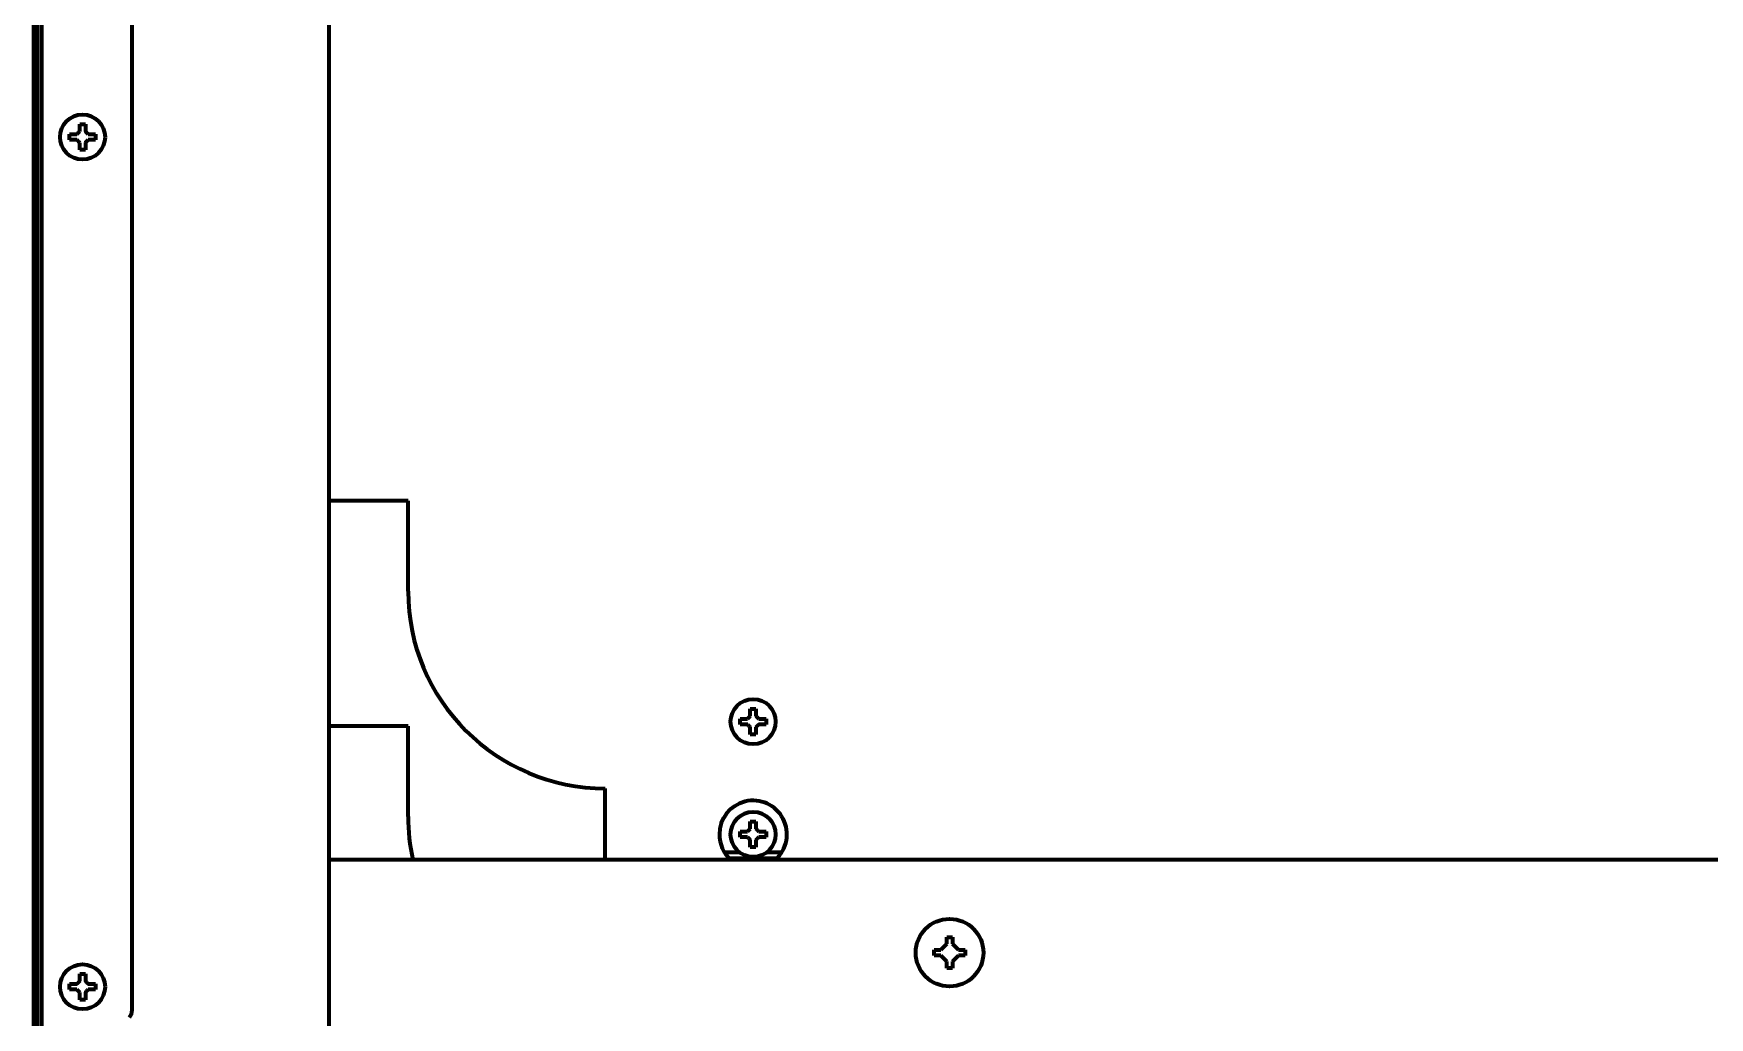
# Model space of a CAD drawing. Header units: inches. Extents: x -3055 to 7244, y 299 to 5591.
# Drawn here: x 2795.6 to 3093.1, y 4526.1 to 4700.7 of the extents above; entities that cross this region are included whole.
import ezdxf

# ---------------------------------------------------------------- set-up
doc = ezdxf.new("R2010")
doc.units = ezdxf.units.IN

msp = doc.modelspace()

# ---------------------------------------------------------------- linework, layer by layer
at = {"linetype": 'Continuous', "lineweight": 70}
for p, q in [((2797.12, 4513.56), (2797.12, 5327.12)), ((2813.12, 4527.4), (2813.12, 5322.04)), ((2848.12, 4512.62), (2848.12, 4839.08)), ((2795.62, 4836.56), (2795.62, 4349.76)), ((2796.3, 4352.76), (2796.3, 4835.56)), ((2802.02, 4682.36), (2802.02, 4682.86)), ((2802.02, 4681.86), (2802.02, 4682.36)), ((2806.62, 4682.86), (2806.62, 4682.36)), ((2806.62, 4682.36), (2806.62, 4681.86)), ((2862.12, 4617.79), (2848.12, 4617.79)), ((2862.12, 4601.76), (2862.12, 4617.79)), ((2921.07, 4578.61), (2921.07, 4579.11)), ((2925.67, 4579.11), (2925.67, 4578.61)), ((2862.12, 4577.79), (2848.12, 4577.79)), ((2862.12, 4561.76), (2862.12, 4577.79)), ((2921.07, 4578.11), (2921.07, 4578.61)), ((2925.67, 4578.61), (2925.67, 4578.11)), ((2897.12, 4554.11), (2897.12, 4566.76)), ((2921.07, 4558.61), (2921.07, 4559.11)), ((2921.07, 4558.11), (2921.07, 4558.61)), ((2925.67, 4559.11), (2925.67, 4558.61)), ((2925.67, 4558.61), (2925.67, 4558.11)), ((2920.97, 4555.41), (2918.29, 4555.41)), ((2928.44, 4555.41), (2925.77, 4555.41)), ((3202.62, 4554.11), (2848.12, 4554.11)), ((2919.08, 4554.41), (2927.65, 4554.41)), ((2957.74, 4539.17), (2957.74, 4540.36)), ((2957.74, 4540.36), (2958.74, 4540.36)), ((2958.74, 4540.36), (2958.74, 4539.17)), ((2961.25, 4542.81), (2961.23, 4542.81)), ((2961.25, 4542.8), (2961.25, 4542.81)), ((2955.49, 4537.11), (2955.49, 4538.11)), ((2955.49, 4538.11), (2956.68, 4538.11)), ((2956.68, 4538.11), (2957.74, 4539.17)), ((2958.74, 4539.17), (2959.8, 4538.11)), ((2959.8, 4538.11), (2960.99, 4538.11)), ((2960.99, 4538.11), (2960.99, 4537.11)), ((2956.68, 4537.11), (2955.49, 4537.11)), ((2957.74, 4536.05), (2956.68, 4537.11)), ((2957.74, 4534.86), (2957.74, 4536.05)), ((2958.74, 4534.86), (2957.74, 4534.86)), ((2959.8, 4537.11), (2958.74, 4536.05)), ((2958.74, 4536.05), (2958.74, 4534.86)), ((2960.99, 4537.11), (2959.8, 4537.11)), ((2802.02, 4531.56), (2802.02, 4532.06)), ((2802.02, 4531.06), (2802.02, 4531.56)), ((2806.62, 4532.06), (2806.62, 4531.56)), ((2806.62, 4531.56), (2806.62, 4531.06))]:
    msp.add_line(p, q, dxfattribs=at)
for centre, radius in [((2804.32, 4682.36), 4), ((2923.37, 4578.61), 4), ((2923.37, 4558.61), 4), ((2958.24, 4537.61), 6), ((2804.32, 4531.56), 4)]:
    msp.add_circle(centre, radius, dxfattribs=at)
for centre, radius, start, end in [((2897.12, 4601.76), 35, 180, 270), ((2923.37, 4558.61), 6, 311.4112, 180), ((2897.12, 4561.76), 35, 180, 192.6253), ((2923.37, 4558.61), 6, 180, 228.5944), ((2811.12, 4527.4), 2, 320, 0)]:
    msp.add_arc(centre, radius, start, end, dxfattribs=at)
for points in [[(2803.32, 4682.86), (2803.34, 4682.89), (2803.39, 4682.93), (2803.46, 4683.01), (2803.53, 4683.08), (2803.6, 4683.15), (2803.68, 4683.22), (2803.75, 4683.29), (2803.79, 4683.34), (2803.82, 4683.36)], [(2803.82, 4683.36), (2803.82, 4683.42), (2803.82, 4683.53), (2803.82, 4683.69), (2803.82, 4683.85), (2803.82, 4684), (2803.82, 4684.15), (2803.82, 4684.31), (2803.82, 4684.48), (2803.82, 4684.6), (2803.82, 4684.66)], [(2803.82, 4684.66), (2803.99, 4684.66), (2804.32, 4684.66), (2804.65, 4684.66), (2804.82, 4684.66)], [(2804.82, 4683.36), (2804.84, 4683.34), (2804.9, 4683.29), (2804.97, 4683.21), (2805.04, 4683.14), (2805.11, 4683.07), (2805.18, 4683), (2805.25, 4682.93), (2805.3, 4682.89), (2805.32, 4682.86)], [(2803.32, 4681.86), (2803.26, 4681.86), (2803.16, 4681.86), (2802.99, 4681.86), (2802.84, 4681.86), (2802.68, 4681.86), (2802.53, 4681.86), (2802.37, 4681.86), (2802.21, 4681.86), (2802.08, 4681.86), (2802.02, 4681.86)], [(2803.82, 4681.36), (2803.79, 4681.39), (2803.74, 4681.44), (2803.67, 4681.51), (2803.6, 4681.59), (2803.53, 4681.66), (2803.46, 4681.73), (2803.39, 4681.79), (2803.34, 4681.84), (2803.32, 4681.86)], [(2805.32, 4681.86), (2805.29, 4681.84), (2805.25, 4681.79), (2805.18, 4681.72), (2805.1, 4681.65), (2805.03, 4681.58), (2804.96, 4681.51), (2804.89, 4681.43), (2804.84, 4681.39), (2804.82, 4681.36)], [(2804.82, 4681.36), (2804.82, 4681.31), (2804.82, 4681.2), (2804.82, 4681.04), (2804.82, 4680.88), (2804.82, 4680.73), (2804.82, 4680.57), (2804.82, 4680.42), (2804.82, 4680.25), (2804.82, 4680.13), (2804.82, 4680.06)], [(2805.32, 4682.86), (2805.37, 4682.86), (2805.48, 4682.86), (2805.64, 4682.86), (2805.8, 4682.86), (2805.96, 4682.86), (2806.11, 4682.86), (2806.27, 4682.86), (2806.43, 4682.86), (2806.55, 4682.86), (2806.62, 4682.86)], [(2804.82, 4680.06), (2804.65, 4680.06), (2804.32, 4680.06), (2803.99, 4680.06), (2803.82, 4680.06)], [(2922.37, 4579.11), (2922.39, 4579.14), (2922.44, 4579.18), (2922.51, 4579.26), (2922.58, 4579.33), (2922.65, 4579.4), (2922.73, 4579.47), (2922.8, 4579.54), (2922.84, 4579.59), (2922.87, 4579.61)], [(2922.87, 4579.61), (2922.87, 4579.67), (2922.87, 4579.78), (2922.87, 4579.94), (2922.87, 4580.1), (2922.87, 4580.25), (2922.87, 4580.4), (2922.87, 4580.56), (2922.87, 4580.73), (2922.87, 4580.85), (2922.87, 4580.91)], [(2922.87, 4580.91), (2923.04, 4580.91), (2923.37, 4580.91), (2923.7, 4580.91), (2923.87, 4580.91)], [(2923.87, 4579.61), (2923.89, 4579.59), (2923.95, 4579.54), (2924.02, 4579.46), (2924.09, 4579.39), (2924.16, 4579.32), (2924.23, 4579.25), (2924.3, 4579.18), (2924.35, 4579.14), (2924.37, 4579.11)], [(2924.37, 4579.11), (2924.42, 4579.11), (2924.53, 4579.11), (2924.69, 4579.11), (2924.85, 4579.11), (2925.01, 4579.11), (2925.16, 4579.11), (2925.32, 4579.11), (2925.48, 4579.11), (2925.6, 4579.11), (2925.67, 4579.11)], [(2922.37, 4578.11), (2922.31, 4578.11), (2922.21, 4578.11), (2922.04, 4578.11), (2921.89, 4578.11), (2921.73, 4578.11), (2921.58, 4578.11), (2921.42, 4578.11), (2921.26, 4578.11), (2921.13, 4578.11), (2921.07, 4578.11)], [(2922.87, 4577.61), (2922.84, 4577.64), (2922.79, 4577.69), (2922.72, 4577.76), (2922.65, 4577.84), (2922.58, 4577.91), (2922.51, 4577.98), (2922.44, 4578.04), (2922.39, 4578.09), (2922.37, 4578.11)], [(2923.87, 4576.31), (2923.7, 4576.31), (2923.37, 4576.31), (2923.04, 4576.31), (2922.87, 4576.31)], [(2924.37, 4578.11), (2924.34, 4578.09), (2924.3, 4578.04), (2924.23, 4577.97), (2924.15, 4577.9), (2924.08, 4577.83), (2924.01, 4577.76), (2923.94, 4577.68), (2923.89, 4577.64), (2923.87, 4577.61)], [(2923.87, 4577.61), (2923.87, 4577.56), (2923.87, 4577.45), (2923.87, 4577.29), (2923.87, 4577.13), (2923.87, 4576.98), (2923.87, 4576.82), (2923.87, 4576.67), (2923.87, 4576.5), (2923.87, 4576.38), (2923.87, 4576.31)], [(2922.37, 4559.11), (2922.39, 4559.14), (2922.44, 4559.18), (2922.51, 4559.26), (2922.58, 4559.33), (2922.65, 4559.4), (2922.73, 4559.47), (2922.8, 4559.54), (2922.84, 4559.59), (2922.87, 4559.61)], [(2922.87, 4559.61), (2922.87, 4559.67), (2922.87, 4559.78), (2922.87, 4559.94), (2922.87, 4560.1), (2922.87, 4560.25), (2922.87, 4560.4), (2922.87, 4560.56), (2922.87, 4560.73), (2922.87, 4560.85), (2922.87, 4560.91)], [(2922.87, 4560.91), (2923.04, 4560.91), (2923.37, 4560.91), (2923.7, 4560.91), (2923.87, 4560.91)], [(2923.87, 4559.61), (2923.89, 4559.59), (2923.95, 4559.54), (2924.02, 4559.46), (2924.09, 4559.39), (2924.16, 4559.32), (2924.23, 4559.25), (2924.3, 4559.18), (2924.35, 4559.14), (2924.37, 4559.11)], [(2924.37, 4559.11), (2924.42, 4559.11), (2924.53, 4559.11), (2924.69, 4559.11), (2924.85, 4559.11), (2925.01, 4559.11), (2925.16, 4559.11), (2925.32, 4559.11), (2925.48, 4559.11), (2925.6, 4559.11), (2925.67, 4559.11)], [(2922.37, 4558.11), (2922.31, 4558.11), (2922.21, 4558.11), (2922.04, 4558.11), (2921.89, 4558.11), (2921.73, 4558.11), (2921.58, 4558.11), (2921.42, 4558.11), (2921.26, 4558.11), (2921.13, 4558.11), (2921.07, 4558.11)], [(2922.87, 4557.61), (2922.84, 4557.64), (2922.79, 4557.69), (2922.72, 4557.76), (2922.65, 4557.84), (2922.58, 4557.91), (2922.51, 4557.98), (2922.44, 4558.04), (2922.39, 4558.09), (2922.37, 4558.11)], [(2923.87, 4556.31), (2923.7, 4556.31), (2923.37, 4556.31), (2923.04, 4556.31), (2922.87, 4556.31)], [(2924.37, 4558.11), (2924.34, 4558.09), (2924.3, 4558.04), (2924.23, 4557.97), (2924.15, 4557.9), (2924.08, 4557.83), (2924.01, 4557.76), (2923.94, 4557.68), (2923.89, 4557.64), (2923.87, 4557.61)], [(2923.87, 4557.61), (2923.87, 4557.56), (2923.87, 4557.45), (2923.87, 4557.29), (2923.87, 4557.13), (2923.87, 4556.98), (2923.87, 4556.82), (2923.87, 4556.67), (2923.87, 4556.5), (2923.87, 4556.38), (2923.87, 4556.31)], [(2803.32, 4532.06), (2803.34, 4532.09), (2803.39, 4532.13), (2803.46, 4532.21), (2803.53, 4532.28), (2803.6, 4532.35), (2803.68, 4532.42), (2803.75, 4532.49), (2803.79, 4532.54), (2803.82, 4532.56)], [(2803.82, 4532.56), (2803.82, 4532.62), (2803.82, 4532.73), (2803.82, 4532.89), (2803.82, 4533.05), (2803.82, 4533.2), (2803.82, 4533.35), (2803.82, 4533.51), (2803.82, 4533.68), (2803.82, 4533.8), (2803.82, 4533.86)], [(2803.82, 4533.86), (2803.99, 4533.86), (2804.32, 4533.86), (2804.65, 4533.86), (2804.82, 4533.86)], [(2804.82, 4532.56), (2804.84, 4532.54), (2804.9, 4532.49), (2804.97, 4532.41), (2805.04, 4532.34), (2805.11, 4532.27), (2805.18, 4532.2), (2805.25, 4532.13), (2805.3, 4532.09), (2805.32, 4532.06)], [(2805.32, 4532.06), (2805.37, 4532.06), (2805.48, 4532.06), (2805.64, 4532.06), (2805.8, 4532.06), (2805.96, 4532.06), (2806.11, 4532.06), (2806.27, 4532.06), (2806.43, 4532.06), (2806.55, 4532.06), (2806.62, 4532.06)], [(2803.32, 4531.06), (2803.26, 4531.06), (2803.16, 4531.06), (2802.99, 4531.06), (2802.84, 4531.06), (2802.68, 4531.06), (2802.53, 4531.06), (2802.37, 4531.06), (2802.21, 4531.06), (2802.08, 4531.06), (2802.02, 4531.06)], [(2803.82, 4530.56), (2803.79, 4530.59), (2803.74, 4530.64), (2803.67, 4530.71), (2803.6, 4530.79), (2803.53, 4530.86), (2803.46, 4530.93), (2803.39, 4530.99), (2803.34, 4531.04), (2803.32, 4531.06)], [(2804.82, 4529.26), (2804.65, 4529.26), (2804.32, 4529.26), (2803.99, 4529.26), (2803.82, 4529.26)], [(2805.32, 4531.06), (2805.29, 4531.04), (2805.25, 4530.99), (2805.18, 4530.92), (2805.1, 4530.85), (2805.03, 4530.78), (2804.96, 4530.71), (2804.89, 4530.63), (2804.84, 4530.59), (2804.82, 4530.56)], [(2804.82, 4530.56), (2804.82, 4530.51), (2804.82, 4530.4), (2804.82, 4530.24), (2804.82, 4530.08), (2804.82, 4529.93), (2804.82, 4529.77), (2804.82, 4529.62), (2804.82, 4529.45), (2804.82, 4529.33), (2804.82, 4529.26)]]:
    msp.add_open_spline(points, degree=3, dxfattribs=at)
for points in [[(2804.82, 4684.66), (2804.82, 4684.46), (2804.82, 4684.25), (2804.82, 4683.93), (2804.82, 4683.82), (2804.82, 4683.59), (2804.82, 4683.48), (2804.82, 4683.36)], [(2802.02, 4682.86), (2802.22, 4682.86), (2802.43, 4682.86), (2802.76, 4682.86), (2802.87, 4682.86), (2803.09, 4682.86), (2803.2, 4682.86), (2803.32, 4682.86)], [(2803.82, 4680.06), (2803.82, 4680.27), (2803.82, 4680.48), (2803.82, 4680.8), (2803.82, 4680.91), (2803.82, 4681.13), (2803.82, 4681.25), (2803.82, 4681.36)], [(2806.62, 4681.86), (2806.42, 4681.86), (2806.21, 4681.86), (2805.88, 4681.86), (2805.77, 4681.86), (2805.55, 4681.86), (2805.43, 4681.86), (2805.32, 4681.86)], [(2921.07, 4579.11), (2921.27, 4579.11), (2921.48, 4579.11), (2921.81, 4579.11), (2921.92, 4579.11), (2922.14, 4579.11), (2922.25, 4579.11), (2922.37, 4579.11)], [(2923.87, 4580.91), (2923.87, 4580.71), (2923.87, 4580.5), (2923.87, 4580.18), (2923.87, 4580.07), (2923.87, 4579.84), (2923.87, 4579.73), (2923.87, 4579.61)], [(2922.87, 4576.31), (2922.87, 4576.52), (2922.87, 4576.73), (2922.87, 4577.05), (2922.87, 4577.16), (2922.87, 4577.38), (2922.87, 4577.5), (2922.87, 4577.61)], [(2925.67, 4578.11), (2925.47, 4578.11), (2925.26, 4578.11), (2924.93, 4578.11), (2924.82, 4578.11), (2924.6, 4578.11), (2924.48, 4578.11), (2924.37, 4578.11)], [(2921.07, 4559.11), (2921.27, 4559.11), (2921.48, 4559.11), (2921.81, 4559.11), (2921.92, 4559.11), (2922.14, 4559.11), (2922.25, 4559.11), (2922.37, 4559.11)], [(2923.87, 4560.91), (2923.87, 4560.71), (2923.87, 4560.5), (2923.87, 4560.18), (2923.87, 4560.07), (2923.87, 4559.84), (2923.87, 4559.73), (2923.87, 4559.61)], [(2922.87, 4556.31), (2922.87, 4556.52), (2922.87, 4556.73), (2922.87, 4557.05), (2922.87, 4557.16), (2922.87, 4557.38), (2922.87, 4557.5), (2922.87, 4557.61)], [(2925.67, 4558.11), (2925.47, 4558.11), (2925.26, 4558.11), (2924.93, 4558.11), (2924.82, 4558.11), (2924.6, 4558.11), (2924.48, 4558.11), (2924.37, 4558.11)], [(2802.02, 4532.06), (2802.22, 4532.06), (2802.43, 4532.06), (2802.76, 4532.06), (2802.87, 4532.06), (2803.09, 4532.06), (2803.2, 4532.06), (2803.32, 4532.06)], [(2804.82, 4533.86), (2804.82, 4533.66), (2804.82, 4533.45), (2804.82, 4533.13), (2804.82, 4533.02), (2804.82, 4532.79), (2804.82, 4532.68), (2804.82, 4532.56)], [(2803.82, 4529.26), (2803.82, 4529.47), (2803.82, 4529.68), (2803.82, 4530), (2803.82, 4530.11), (2803.82, 4530.33), (2803.82, 4530.45), (2803.82, 4530.56)], [(2806.62, 4531.06), (2806.42, 4531.06), (2806.21, 4531.06), (2805.88, 4531.06), (2805.77, 4531.06), (2805.55, 4531.06), (2805.43, 4531.06), (2805.32, 4531.06)]]:
    msp.add_open_spline(points, degree=3, knots=[0, 0, 0, 0, 0.5, 0.5, 0.75, 0.75, 1, 1, 1, 1], dxfattribs=at)

doc.saveas('drawing.dxf')
